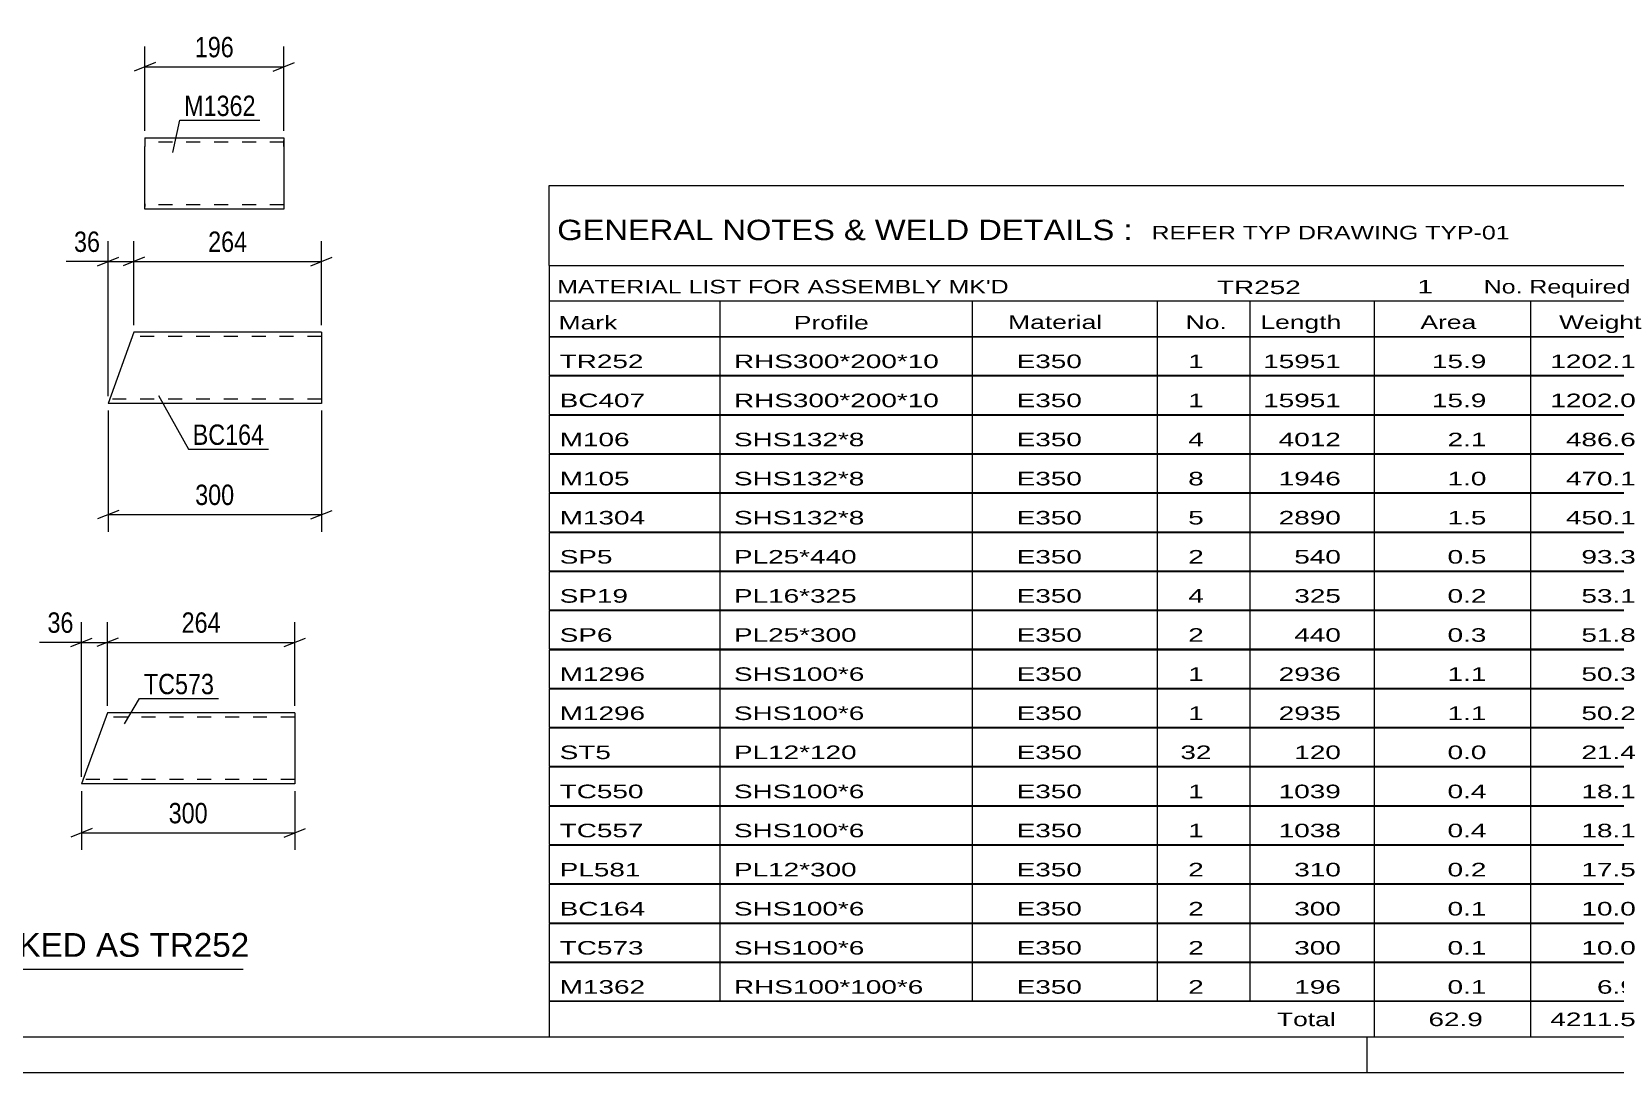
# Model space of a CAD drawing. Header units: millimetres. Extents: x 0 to 841, y 0 to 594.
# Drawn here: x 443.3 to 665.9, y 0 to 146.4 of the extents above; entities that cross this region are included whole.
import ezdxf

# ---------------------------------------------------------------- set-up
doc = ezdxf.new("R2010")
doc.units = ezdxf.units.MM
doc.linetypes.add('DXK_LINE_DOT2', pattern=[3.9198, 1.9599, -1.9599])
doc.styles.add('Arial', font='ARIAL.TTF', dxfattribs={"height": 0.2})
doc.styles.add('Arial Narrow', font='ARIALN.TTF', dxfattribs={"height": 0.2})

# ---------------------------------------------------------------- blocks, each defined once
blk = doc.blocks.new('Unknown-122615941-1135')
at = {"color": 5, "linetype": 'Continuous'}
for p, q in [((5, 5), (836, 5)), ((631, 0), (631, 5)), ((0, 0), (841, 0))]:
    blk.add_line(p, q, dxfattribs=at)
blk = doc.blocks.new('Part-122615941-2115 - 2099')
at = {"color": 2, "linetype": 'Continuous'}
for p, q in [((453.91, 50.57), (450.27, 40.57)), ((480.27, 50.57), (453.91, 50.57)), ((480.27, 50.57), (480.27, 40.57)), ((480.27, 40.57), (450.27, 40.57))]:
    blk.add_line(p, q, dxfattribs=at)
at = {"color": 7, "linetype": 'DXK_LINE_DOT2'}
for p, q in [((453.48, 49.37), (453.48, 49.37)), ((453.48, 49.37), (453.48, 49.37)), ((480.27, 49.97), (453.69, 49.97)), ((480.27, 49.37), (480.27, 49.37)), ((480.27, 49.37), (480.27, 49.37)), ((480.27, 41.17), (450.49, 41.17))]:
    blk.add_line(p, q, dxfattribs=at)
blk = doc.blocks.new('Part-122615941-1378 - 1349')
at = {"color": 2, "linetype": 'Continuous'}
for p, q in [((457.65, 104.1), (454.01, 94.1)), ((484.01, 104.1), (457.65, 104.1)), ((484.01, 104.1), (484.01, 94.1)), ((484.01, 94.1), (454.01, 94.1))]:
    blk.add_line(p, q, dxfattribs=at)
at = {"color": 7, "linetype": 'DXK_LINE_DOT2'}
for p, q in [((457.21, 102.9), (457.21, 102.9)), ((457.21, 102.9), (457.21, 102.9)), ((484.01, 103.5), (457.43, 103.5)), ((484.01, 102.9), (484.01, 102.9)), ((484.01, 102.9), (484.01, 102.9)), ((484.01, 94.7), (454.22, 94.7))]:
    blk.add_line(p, q, dxfattribs=at)
blk = doc.blocks.new('Part-122615941-8746 - 8745')
at = {"color": 2, "linetype": 'Continuous'}
for p, q in [((459.16, 131.43), (459.16, 130.23)), ((459.16, 131.43), (478.73, 131.43)), ((478.73, 131.43), (478.73, 131.34)), ((459.16, 122.17), (459.16, 130.23)), ((478.73, 131.34), (478.73, 130.23)), ((478.73, 130.23), (478.73, 121.43)), ((459.16, 121.52), (459.16, 122.17)), ((459.16, 121.43), (459.16, 121.52)), ((478.73, 121.43), (459.16, 121.43))]:
    blk.add_line(p, q, dxfattribs=at)
at = {"color": 7, "linetype": 'DXK_LINE_DOT2'}
for p, q in [((478.73, 130.83), (459.16, 130.83)), ((478.73, 130.23), (478.73, 131.08)), ((459.16, 122.17), (459.16, 121.78)), ((459.16, 122.03), (459.16, 122.08)), ((478.73, 122.03), (459.16, 122.03)), ((478.73, 122.03), (478.73, 122.08))]:
    blk.add_line(p, q, dxfattribs=at)
blk = doc.blocks.new('StraightDimension-122615941-2119 - 2099')
at = {"color": 7, "linetype": 'Continuous'}
for p, q in [((453.91, 51.57), (453.91, 63.33)), ((480.27, 51.55), (480.27, 63.33)), ((455.41, 61.08), (452.41, 59.88)), ((453.91, 60.48), (480.27, 60.48)), ((478.77, 59.88), (481.77, 61.08))]:
    blk.add_line(p, q, dxfattribs=at)
at = {"color": 0}
blk.add_wipeout([(470.43, 61.23), (470.43, 65.43), (463.75, 65.43), (463.75, 61.23)], dxfattribs=at)
at = {"color": 3, "style": 'Arial Narrow'}
blk.add_text('264', height=2.863, dxfattribs=at).set_placement((464.35, 61.83))
blk = doc.blocks.new('StraightDimension-122615941-2147 - 2099')
at = {"color": 7, "linetype": 'Continuous'}
for p, q in [((450.27, 39.57), (450.27, 31.28)), ((480.27, 39.57), (480.27, 31.28)), ((451.77, 34.28), (448.77, 33.08)), ((450.27, 33.68), (480.27, 33.68)), ((478.77, 33.08), (481.77, 34.28))]:
    blk.add_line(p, q, dxfattribs=at)
at = {"color": 0}
blk.add_wipeout([(468.61, 34.43), (468.61, 38.63), (461.93, 38.63), (461.93, 34.43)], dxfattribs=at)
at = {"color": 3, "style": 'Arial Narrow'}
blk.add_text('300', height=2.863, dxfattribs=at).set_placement((462.53, 35.03))
blk = doc.blocks.new('StraightDimension-122615941-2134 - 2099')
at = {"color": 7, "linetype": 'Continuous'}
for p, q in [((450.27, 41.57), (450.27, 63.33)), ((453.91, 51.57), (453.91, 63.33)), ((448.77, 59.88), (451.77, 61.08)), ((450.27, 60.48), (453.91, 60.48)), ((455.41, 61.08), (452.41, 59.88))]:
    blk.add_line(p, q, dxfattribs=at)
at = {"color": 0}
blk.add_wipeout([(449.75, 61.23), (449.75, 65.43), (444.89, 65.43), (444.89, 61.23)], dxfattribs=at)
at = {"color": 7, "linetype": 'Continuous'}
blk.add_line((450.27, 60.48), (444.37, 60.48), dxfattribs=at)
blk.add_line((450.27, 60.48), (444.37, 60.48), dxfattribs=at)
at = {"color": 3, "style": 'Arial Narrow'}
blk.add_text('36', height=2.863, dxfattribs=at).set_placement((445.49, 61.83))
blk = doc.blocks.new('StraightDimension-122615941-1380 - 1349')
at = {"color": 7, "linetype": 'Continuous'}
for p, q in [((454.01, 93.1), (454.01, 76.05)), ((484.01, 93.1), (484.01, 76.05)), ((455.51, 79.05), (452.51, 77.85)), ((454.01, 78.45), (484.01, 78.45)), ((482.51, 77.85), (485.51, 79.05))]:
    blk.add_line(p, q, dxfattribs=at)
at = {"color": 0}
blk.add_wipeout([(472.35, 79.2), (472.35, 83.4), (465.66, 83.4), (465.66, 79.2)], dxfattribs=at)
at = {"color": 3, "style": 'Arial Narrow'}
blk.add_text('300', height=2.863, dxfattribs=at).set_placement((466.26, 79.8))
blk = doc.blocks.new('StraightDimension-122615941-1397 - 1349')
at = {"color": 7, "linetype": 'Continuous'}
for p, q in [((457.65, 105.1), (457.65, 116.9)), ((484.01, 105.1), (484.01, 116.9)), ((459.15, 114.65), (456.15, 113.45)), ((457.65, 114.05), (484.01, 114.05)), ((482.51, 113.45), (485.51, 114.65))]:
    blk.add_line(p, q, dxfattribs=at)
at = {"color": 0}
blk.add_wipeout([(474.17, 114.8), (474.17, 119), (467.48, 119), (467.48, 114.8)], dxfattribs=at)
at = {"color": 3, "style": 'Arial Narrow'}
blk.add_text('264', height=2.863, dxfattribs=at).set_placement((468.08, 115.4))
blk = doc.blocks.new('StraightDimension-122615941-1419 - 1349')
at = {"color": 7, "linetype": 'Continuous'}
for p, q in [((454.01, 95.1), (454.01, 116.9)), ((457.65, 105.1), (457.65, 116.9)), ((452.51, 113.45), (455.51, 114.65)), ((454.01, 114.05), (457.65, 114.05)), ((459.15, 114.65), (456.15, 113.45))]:
    blk.add_line(p, q, dxfattribs=at)
at = {"color": 0}
blk.add_wipeout([(453.48, 114.8), (453.48, 119), (448.62, 119), (448.62, 114.8)], dxfattribs=at)
at = {"color": 7, "linetype": 'Continuous'}
blk.add_line((454.01, 114.05), (448.1, 114.05), dxfattribs=at)
blk.add_line((454.01, 114.05), (448.1, 114.05), dxfattribs=at)
at = {"color": 3, "style": 'Arial Narrow'}
blk.add_text('36', height=2.863, dxfattribs=at).set_placement((449.22, 115.4))
blk = doc.blocks.new('StraightDimension-122615941-8748 - 8745')
at = {"color": 7, "linetype": 'Continuous'}
for p, q in [((459.16, 132.43), (459.16, 144.28)), ((478.73, 132.43), (478.73, 144.28)), ((460.66, 142.03), (457.66, 140.83)), ((459.16, 141.43), (478.73, 141.43)), ((477.23, 140.83), (480.23, 142.03))]:
    blk.add_line(p, q, dxfattribs=at)
at = {"color": 0}
blk.add_wipeout([(472.28, 142.18), (472.28, 146.38), (465.6, 146.38), (465.6, 142.18)], dxfattribs=at)
at = {"color": 3, "style": 'Arial Narrow'}
blk.add_text('196', height=2.863, dxfattribs=at).set_placement((466.2, 142.78))
blk = doc.blocks.new('Unknown-122615941-12957')
at = {"color": 7, "linetype": 'Continuous'}
blk.add_line((403, 14.5), (473, 14.5), dxfattribs=at)
at = {"color": 7, "style": 'Arial'}
blk.add_text('ONE-TRUSS MARKED AS TR252', height=3.3428, dxfattribs=at).set_placement((402.24, 16.25))
blk = doc.blocks.new('Unknown-122615941-12956')
at = {"color": 7, "linetype": 'Continuous'}
for p, q in [((516, 124.75), (676, 124.75)), ((516, 113.5), (516, 124.75)), ((676, 124.75), (676, 113.5)), ((516, 113.5), (676, 113.5)), ((516, 113.5), (516, 108.5)), ((676, 113.5), (676, 108.5)), ((516, 108.5), (676, 108.5)), ((516, 108.5), (516, 103.5)), ((540, 108.5), (540, 103.5)), ((575.5, 108.5), (575.5, 103.5)), ((601.5, 108.5), (601.5, 103.5)), ((614.5, 108.5), (614.5, 103.5)), ((632, 108.5), (632, 103.5)), ((654, 108.5), (654, 103.5)), ((676, 108.5), (676, 103.5)), ((516, 103.5), (676, 103.5)), ((516, 103.45), (516, 98.05)), ((516, 103.45), (676, 103.45)), ((540, 103.5), (540, 98)), ((575.5, 103.5), (575.5, 98)), ((601.5, 103.5), (601.5, 98)), ((614.5, 103.5), (614.5, 98)), ((632, 103.5), (632, 98)), ((654, 103.5), (654, 98)), ((676, 103.45), (676, 98.05)), ((516, 98.05), (676, 98.05)), ((540, 98), (540, 92.5)), ((575.5, 98), (575.5, 92.5)), ((601.5, 98), (601.5, 92.5)), ((614.5, 98), (614.5, 92.5)), ((632, 98), (632, 92.5)), ((654, 98), (654, 92.5)), ((516, 97.95), (516, 92.55)), ((516, 97.95), (676, 97.95)), ((676, 97.95), (676, 92.55)), ((516, 92.55), (676, 92.55)), ((516, 92.45), (516, 87.05)), ((516, 92.45), (676, 92.45)), ((540, 92.5), (540, 87)), ((575.5, 92.5), (575.5, 87)), ((601.5, 92.5), (601.5, 87)), ((614.5, 92.5), (614.5, 87)), ((632, 92.5), (632, 87)), ((654, 92.5), (654, 87)), ((676, 92.45), (676, 87.05)), ((516, 87.05), (676, 87.05)), ((516, 86.95), (516, 81.55)), ((516, 86.95), (676, 86.95)), ((540, 87), (540, 81.5)), ((575.5, 87), (575.5, 81.5)), ((601.5, 87), (601.5, 81.5)), ((614.5, 87), (614.5, 81.5)), ((632, 87), (632, 81.5)), ((654, 87), (654, 81.5)), ((676, 86.95), (676, 81.55)), ((516, 81.55), (676, 81.55)), ((516, 81.45), (516, 76.05)), ((516, 81.45), (676, 81.45)), ((540, 81.5), (540, 76)), ((575.5, 81.5), (575.5, 76)), ((601.5, 81.5), (601.5, 76)), ((614.5, 81.5), (614.5, 76)), ((632, 81.5), (632, 76)), ((654, 81.5), (654, 76)), ((676, 81.45), (676, 76.05)), ((516, 76.05), (676, 76.05)), ((516, 75.95), (516, 70.55)), ((516, 75.95), (676, 75.95)), ((540, 76), (540, 70.5)), ((575.5, 76), (575.5, 70.5)), ((601.5, 76), (601.5, 70.5)), ((614.5, 76), (614.5, 70.5)), ((632, 76), (632, 70.5)), ((654, 76), (654, 70.5)), ((676, 75.95), (676, 70.55)), ((516, 70.55), (676, 70.55)), ((516, 70.45), (516, 65.05)), ((516, 70.45), (676, 70.45)), ((540, 70.5), (540, 65)), ((575.5, 70.5), (575.5, 65)), ((601.5, 70.5), (601.5, 65)), ((614.5, 70.5), (614.5, 65)), ((632, 70.5), (632, 65)), ((654, 70.5), (654, 65)), ((676, 70.45), (676, 65.05)), ((516, 65.05), (676, 65.05)), ((516, 64.95), (516, 59.55)), ((516, 64.95), (676, 64.95)), ((540, 65), (540, 59.5)), ((575.5, 65), (575.5, 59.5)), ((601.5, 65), (601.5, 59.5)), ((614.5, 65), (614.5, 59.5)), ((632, 65), (632, 59.5)), ((654, 65), (654, 59.5)), ((676, 64.95), (676, 59.55)), ((516, 59.55), (676, 59.55)), ((516, 59.45), (516, 54.05)), ((516, 59.45), (676, 59.45)), ((540, 59.5), (540, 54)), ((575.5, 59.5), (575.5, 54)), ((601.5, 59.5), (601.5, 54)), ((614.5, 59.5), (614.5, 54)), ((632, 59.5), (632, 54)), ((654, 59.5), (654, 54)), ((676, 59.45), (676, 54.05)), ((516, 54.05), (676, 54.05)), ((516, 53.95), (516, 48.55)), ((516, 53.95), (676, 53.95)), ((540, 54), (540, 48.5)), ((575.5, 54), (575.5, 48.5)), ((601.5, 54), (601.5, 48.5)), ((614.5, 54), (614.5, 48.5)), ((632, 54), (632, 48.5)), ((654, 54), (654, 48.5)), ((676, 53.95), (676, 48.55)), ((516, 48.55), (676, 48.55)), ((516, 48.45), (516, 43.05)), ((516, 48.45), (676, 48.45)), ((540, 48.5), (540, 43)), ((575.5, 48.5), (575.5, 43)), ((601.5, 48.5), (601.5, 43)), ((614.5, 48.5), (614.5, 43)), ((632, 48.5), (632, 43)), ((654, 48.5), (654, 43)), ((676, 48.45), (676, 43.05)), ((516, 43.05), (676, 43.05)), ((516, 42.95), (516, 37.55)), ((516, 42.95), (676, 42.95)), ((540, 43), (540, 37.5)), ((575.5, 43), (575.5, 37.5)), ((601.5, 43), (601.5, 37.5)), ((614.5, 43), (614.5, 37.5)), ((632, 43), (632, 37.5)), ((654, 43), (654, 37.5)), ((676, 42.95), (676, 37.55)), ((516, 37.55), (676, 37.55)), ((516, 37.45), (516, 32.05)), ((516, 37.45), (676, 37.45)), ((540, 37.5), (540, 32)), ((575.5, 37.5), (575.5, 32)), ((601.5, 37.5), (601.5, 32)), ((614.5, 37.5), (614.5, 32)), ((632, 37.5), (632, 32)), ((654, 37.5), (654, 32)), ((676, 37.45), (676, 32.05)), ((516, 32.05), (676, 32.05)), ((516, 31.95), (516, 26.55)), ((516, 31.95), (676, 31.95)), ((540, 32), (540, 26.5)), ((575.5, 32), (575.5, 26.5)), ((601.5, 32), (601.5, 26.5)), ((614.5, 32), (614.5, 26.5)), ((632, 32), (632, 26.5)), ((654, 32), (654, 26.5)), ((676, 31.95), (676, 26.55)), ((516, 26.55), (676, 26.55)), ((516, 26.45), (516, 21.05)), ((516, 26.45), (676, 26.45)), ((540, 26.5), (540, 21)), ((575.5, 26.5), (575.5, 21)), ((601.5, 26.5), (601.5, 21)), ((614.5, 26.5), (614.5, 21)), ((632, 26.5), (632, 21)), ((654, 26.5), (654, 21)), ((676, 26.45), (676, 21.05)), ((516, 21.05), (676, 21.05)), ((516, 20.95), (516, 15.55)), ((516, 20.95), (676, 20.95)), ((540, 21), (540, 15.5)), ((575.5, 21), (575.5, 15.5)), ((601.5, 21), (601.5, 15.5)), ((614.5, 21), (614.5, 15.5)), ((632, 21), (632, 15.5)), ((654, 21), (654, 15.5)), ((676, 20.95), (676, 15.55)), ((516, 15.55), (676, 15.55)), ((516, 15.45), (516, 10.05)), ((516, 15.45), (676, 15.45)), ((540, 15.5), (540, 10)), ((575.5, 15.5), (575.5, 10)), ((601.5, 15.5), (601.5, 10)), ((614.5, 15.5), (614.5, 10)), ((632, 15.5), (632, 10)), ((654, 15.5), (654, 10)), ((676, 15.45), (676, 10.05)), ((516, 10.05), (676, 10.05)), ((516, 10), (676, 10)), ((516, 10), (516, 5)), ((632, 10), (632, 5)), ((654, 10), (654, 5)), ((676, 10), (676, 5)), ((516, 5), (676, 5))]:
    blk.add_line(p, q, dxfattribs=at)
at = {"color": 7, "style": 'Arial Narrow'}
for s, height, width, p in [('GENERAL NOTES & WELD DETAILS :', 2.8633, 1.4, (517.15, 117.06)), ('REFER TYP DRAWING TYP-01', 1.9089, 1.6, (600.7, 117.16)), ("MATERIAL LIST FOR ASSEMBLY MK'D", 1.9089, 1.6, (517.15, 109.56)), ('TR252', 1.909, 1.794707, (609.9, 109.47)), ('1', 1.91, 1.794707, (638.08, 109.56)), ('No. Required', 1.9089, 1.6, (647.41, 109.56)), ('Mark', 1.909, 1.7, (517.34, 104.5)), ('Profile', 1.909, 1.7, (550.41, 104.5)), ('Material', 1.909, 1.7, (580.54, 104.56)), ('No.', 1.909, 1.7, (605.5, 104.56)), ('Length', 1.909, 1.7, (616, 104.56)), ('Area', 1.909, 1.7, (638.5, 104.56)), ('Weight', 1.909, 1.7, (658, 104.56))]:
    blk.add_text(s, height=height, dxfattribs=dict(at, width=width)).set_placement(p)
at = {"color": 7, "linetype": 'Continuous', "style": 'Arial Narrow'}
for s, height, width, p in [('TR252', 1.909, 1.794707, (517.5, 99.06)), ('RHS300*200*10', 1.9089, 1.794707, (542, 99.06)), ('E350', 1.909, 1.794707, (581.74, 99.06)), ('1', 1.91, 1.794707, (605.86, 99.06)), ('15951', 1.909, 1.794707, (616.4, 99.06)), ('15.9', 1.909, 1.794707, (640.13, 99.06)), ('1202.1', 1.909, 1.794707, (656.77, 99.06)), ('BC407', 1.909, 1.794707, (517.5, 93.56)), ('RHS300*200*10', 1.9089, 1.794707, (542, 93.56)), ('E350', 1.909, 1.794707, (581.74, 93.56)), ('1', 1.91, 1.794707, (605.86, 93.56)), ('15951', 1.909, 1.794707, (616.4, 93.56)), ('15.9', 1.909, 1.794707, (640.13, 93.56)), ('1202.0', 1.909, 1.794707, (656.77, 93.56)), ('M106', 1.909, 1.794707, (517.5, 88.06)), ('SHS132*8', 1.909, 1.794707, (542, 88.06)), ('E350', 1.909, 1.794707, (581.74, 88.06)), ('4', 1.91, 1.794707, (605.86, 88.06)), ('4012', 1.909, 1.794707, (618.58, 88.06)), ('2.1', 1.909, 1.794707, (642.32, 88.06)), ('486.6', 1.909, 1.794707, (658.96, 88.06)), ('M105', 1.909, 1.794707, (517.5, 82.56)), ('SHS132*8', 1.909, 1.794707, (542, 82.56)), ('E350', 1.909, 1.794707, (581.74, 82.56)), ('8', 1.91, 1.794707, (605.86, 82.56)), ('1946', 1.909, 1.794707, (618.58, 82.56)), ('1.0', 1.909, 1.794707, (642.32, 82.56)), ('470.1', 1.909, 1.794707, (658.96, 82.56)), ('M1304', 1.909, 1.794707, (517.5, 77.06)), ('SHS132*8', 1.909, 1.794707, (542, 77.06)), ('E350', 1.909, 1.794707, (581.74, 77.06)), ('5', 1.91, 1.794707, (605.86, 77.06)), ('2890', 1.909, 1.794707, (618.58, 77.06)), ('1.5', 1.909, 1.794707, (642.32, 77.06)), ('450.1', 1.909, 1.794707, (658.96, 77.06)), ('SP5', 1.909, 1.794707, (517.5, 71.56)), ('PL25*440', 1.909, 1.794707, (542, 71.56)), ('E350', 1.909, 1.794707, (581.74, 71.56)), ('2', 1.91, 1.794707, (605.86, 71.56)), ('540', 1.909, 1.794707, (620.77, 71.56)), ('0.5', 1.909, 1.794707, (642.32, 71.56)), ('93.3', 1.909, 1.794707, (661.14, 71.56)), ('SP19', 1.909, 1.794707, (517.5, 66.06)), ('PL16*325', 1.909, 1.794707, (542, 66.06)), ('E350', 1.909, 1.794707, (581.74, 66.06)), ('4', 1.91, 1.794707, (605.86, 66.06)), ('325', 1.909, 1.794707, (620.77, 66.06)), ('0.2', 1.909, 1.794707, (642.32, 66.06)), ('53.1', 1.909, 1.794707, (661.14, 66.06)), ('SP6', 1.909, 1.794707, (517.5, 60.56)), ('PL25*300', 1.909, 1.794707, (542, 60.56)), ('E350', 1.909, 1.794707, (581.74, 60.56)), ('2', 1.91, 1.794707, (605.86, 60.56)), ('440', 1.909, 1.794707, (620.77, 60.56)), ('0.3', 1.909, 1.794707, (642.32, 60.56)), ('51.8', 1.909, 1.794707, (661.14, 60.56)), ('M1296', 1.909, 1.794707, (517.5, 55.06)), ('SHS100*6', 1.909, 1.794707, (542, 55.06)), ('E350', 1.909, 1.794707, (581.74, 55.06)), ('1', 1.91, 1.794707, (605.86, 55.06)), ('2936', 1.909, 1.794707, (618.58, 55.06)), ('1.1', 1.909, 1.794707, (642.32, 55.06)), ('50.3', 1.909, 1.794707, (661.14, 55.06)), ('M1296', 1.909, 1.794707, (517.5, 49.56)), ('SHS100*6', 1.909, 1.794707, (542, 49.56)), ('E350', 1.909, 1.794707, (581.74, 49.56)), ('1', 1.91, 1.794707, (605.86, 49.56)), ('2935', 1.909, 1.794707, (618.58, 49.56)), ('1.1', 1.909, 1.794707, (642.32, 49.56)), ('50.2', 1.909, 1.794707, (661.14, 49.56)), ('ST5', 1.909, 1.794707, (517.5, 44.06)), ('PL12*120', 1.909, 1.794707, (542, 44.06)), ('E350', 1.909, 1.794707, (581.74, 44.06)), ('32', 1.909, 1.794707, (604.76, 44.06)), ('120', 1.909, 1.794707, (620.77, 44.06)), ('0.0', 1.909, 1.794707, (642.32, 44.06)), ('21.4', 1.909, 1.794707, (661.14, 44.06)), ('TC550', 1.909, 1.794707, (517.5, 38.56)), ('SHS100*6', 1.909, 1.794707, (542, 38.56)), ('E350', 1.909, 1.794707, (581.74, 38.56)), ('1', 1.91, 1.794707, (605.86, 38.56)), ('1039', 1.909, 1.794707, (618.58, 38.56)), ('0.4', 1.909, 1.794707, (642.32, 38.56)), ('18.1', 1.909, 1.794707, (661.14, 38.56)), ('TC557', 1.909, 1.794707, (517.5, 33.06)), ('SHS100*6', 1.909, 1.794707, (542, 33.06)), ('E350', 1.909, 1.794707, (581.74, 33.06)), ('1', 1.91, 1.794707, (605.86, 33.06)), ('1038', 1.909, 1.794707, (618.58, 33.06)), ('0.4', 1.909, 1.794707, (642.32, 33.06)), ('18.1', 1.909, 1.794707, (661.14, 33.06)), ('PL581', 1.909, 1.794707, (517.5, 27.56)), ('PL12*300', 1.909, 1.794707, (542, 27.56)), ('E350', 1.909, 1.794707, (581.74, 27.56)), ('2', 1.91, 1.794707, (605.86, 27.56)), ('310', 1.909, 1.794707, (620.77, 27.56)), ('0.2', 1.909, 1.794707, (642.32, 27.56)), ('17.5', 1.909, 1.794707, (661.14, 27.56)), ('BC164', 1.909, 1.794707, (517.5, 22.06)), ('SHS100*6', 1.909, 1.794707, (542, 22.06)), ('E350', 1.909, 1.794707, (581.74, 22.06)), ('2', 1.91, 1.794707, (605.86, 22.06)), ('300', 1.909, 1.794707, (620.77, 22.06)), ('0.1', 1.909, 1.794707, (642.32, 22.06)), ('10.0', 1.909, 1.794707, (661.14, 22.06)), ('TC573', 1.909, 1.794707, (517.5, 16.56)), ('SHS100*6', 1.909, 1.794707, (542, 16.56)), ('E350', 1.909, 1.794707, (581.74, 16.56)), ('2', 1.91, 1.794707, (605.86, 16.56)), ('300', 1.909, 1.794707, (620.77, 16.56)), ('0.1', 1.909, 1.794707, (642.32, 16.56)), ('10.0', 1.909, 1.794707, (661.14, 16.56)), ('M1362', 1.909, 1.794707, (517.5, 11.06)), ('RHS100*100*6', 1.9089, 1.794707, (542, 11.06)), ('E350', 1.909, 1.794707, (581.74, 11.06)), ('2', 1.91, 1.794707, (605.86, 11.06)), ('196', 1.909, 1.794707, (620.77, 11.06)), ('0.1', 1.909, 1.794707, (642.32, 11.06)), ('6.9', 1.909, 1.794707, (663.33, 11.06)), ('Total', 1.909, 1.7, (618.33, 6.5)), ('62.9', 1.909, 1.794707, (639.64, 6.5)), ('4211.5', 1.909, 1.794707, (656.77, 6.5))]:
    blk.add_text(s, height=height, dxfattribs=dict(at, width=width)).set_placement(p)
blk = doc.blocks.new('Mark-122615941-2111 - 2099')
at = {"color": 0}
blk.add_wipeout([(468.92, 53.19), (468.92, 56.19), (459.05, 56.19), (459.05, 53.19)], dxfattribs=at)
blk.add_wipeout([(468.92, 53.19), (468.92, 56.19), (459.05, 56.19), (459.05, 53.19)], dxfattribs=at)
at = {"color": 30, "linetype": 'Continuous'}
for p, q in [((456.3, 49.04), (458.45, 52.59)), ((458.45, 52.59), (469.52, 52.59))]:
    blk.add_line(p, q, dxfattribs=at)
at = {"color": 3, "style": 'Arial Narrow'}
blk.add_text('TC573', height=2.863, dxfattribs=at).set_placement((459.05, 53.19))
blk = doc.blocks.new('Mark-122615941-1373 - 1349')
at = {"color": 0}
blk.add_wipeout([(475.96, 88.26), (475.96, 91.26), (465.91, 91.26), (465.91, 88.26)], dxfattribs=at)
blk.add_wipeout([(475.96, 88.26), (475.96, 91.26), (465.91, 91.26), (465.91, 88.26)], dxfattribs=at)
at = {"color": 30, "linetype": 'Continuous'}
for p, q in [((461.12, 95.22), (465.31, 87.66)), ((465.31, 87.66), (476.56, 87.66))]:
    blk.add_line(p, q, dxfattribs=at)
at = {"color": 3, "style": 'Arial Narrow'}
blk.add_text('BC164', height=2.863, dxfattribs=at).set_placement((465.91, 88.26))
blk = doc.blocks.new('Mark-122615941-8751 - 8745')
at = {"color": 0}
blk.add_wipeout([(474.76, 134.52), (474.76, 137.52), (464.71, 137.52), (464.71, 134.52)], dxfattribs=at)
blk.add_wipeout([(474.76, 134.52), (474.76, 137.52), (464.71, 137.52), (464.71, 134.52)], dxfattribs=at)
at = {"color": 30, "linetype": 'Continuous'}
for p, q in [((463.1, 129.4), (464.11, 133.92)), ((464.11, 133.92), (475.36, 133.92))]:
    blk.add_line(p, q, dxfattribs=at)
at = {"color": 3, "style": 'Arial Narrow'}
blk.add_text('M1362', height=2.863, dxfattribs=at).set_placement((464.71, 134.52))

msp = doc.modelspace()

# ---------------------------------------------------------------- block references
for name in ['Unknown-122615941-1135', 'Part-122615941-8746 - 8745', 'Unknown-122615941-12956', 'Part-122615941-1378 - 1349', 'Part-122615941-2115 - 2099', 'Unknown-122615941-12957']:
    msp.add_blockref(name, (0, 0))

# ---------------------------------------------------------------- next in the draw order: block references
for name in ['StraightDimension-122615941-8748 - 8745', 'StraightDimension-122615941-1397 - 1349', 'StraightDimension-122615941-1380 - 1349', 'StraightDimension-122615941-2119 - 2099', 'StraightDimension-122615941-2147 - 2099']:
    msp.add_blockref(name, (0, 0))

# ---------------------------------------------------------------- next in the draw order: block references
for name in ['Mark-122615941-8751 - 8745', 'StraightDimension-122615941-1419 - 1349', 'Mark-122615941-1373 - 1349', 'StraightDimension-122615941-2134 - 2099']:
    msp.add_blockref(name, (0, 0))

# ---------------------------------------------------------------- next in the draw order: block references
msp.add_blockref('Mark-122615941-2111 - 2099', (0, 0))

doc.saveas('drawing.dxf')
